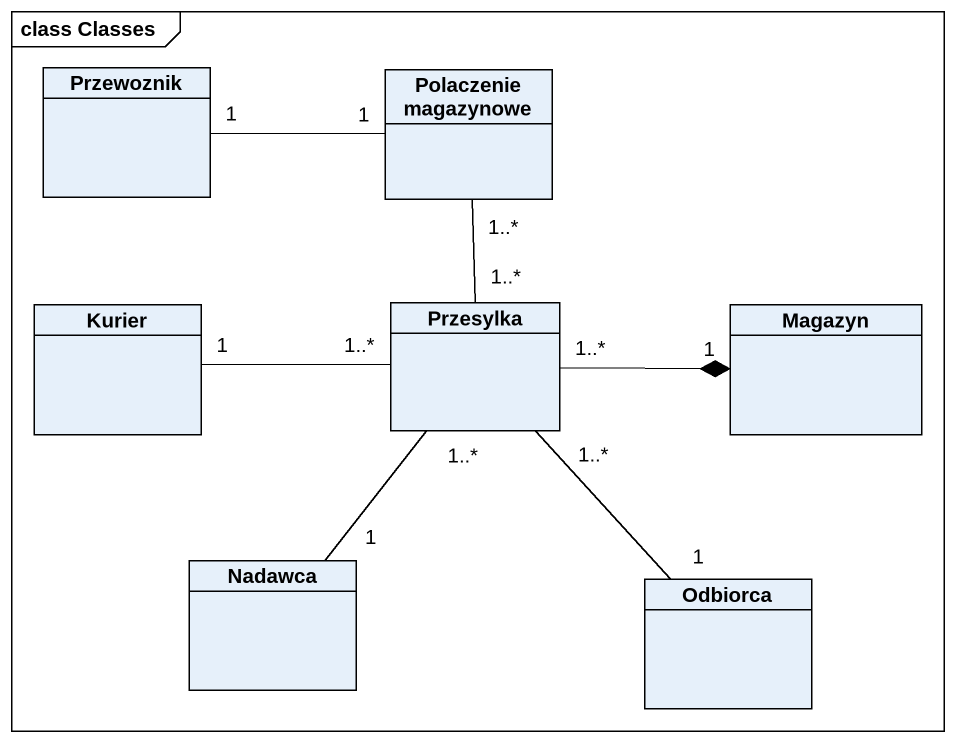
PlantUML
@startuml
mainframe class Classes
hide circle
hide empty members
class Przewoznik
class "Polaczenie magazynowe" as Polaczenie_magazynowe
class Kurier
class Przesylka
class Magazyn
class Nadawca
class Odbiorca
Polaczenie_magazynowe "1" -left- "1" Przewoznik
Polaczenie_magazynowe "1..*" -- "1..*" Przesylka
Kurier "1" -right- "1..*" Przesylka
Przesylka "1..*" -right-* "1" Magazyn
Nadawca "1" -up- "1..*" Przesylka
Odbiorca "1" -up- "1..*" Przesylka
@enduml
